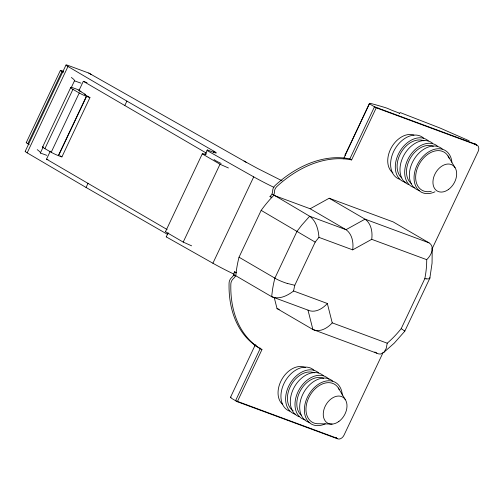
<?xml version="1.0" encoding="UTF-8"?>
<svg xmlns="http://www.w3.org/2000/svg" width="504" height="504" viewBox="0 0 504 504"><rect width="100%" height="100%" fill="white"/><g stroke="black" fill="none" stroke-linecap="round" stroke-linejoin="round"><path stroke-width="0.76" d="M432.067 248.919L478.094 151.547A5.727 4.026 -59.7 0 0 476.721 144.982L376.249 107.812L351.609 159.932A105.916 74.479 -59.7 0 0 276.916 186.467A5.727 4.026 -59.7 0 0 274.428 191.917A5.727 4.026 -59.7 0 1 273.71 194.928L273.798 195.313L310.155 208.763L329.188 198.236L393.158 221.899L429.017 242.827L430.668 244.182L431.752 245.965L432.23 248.062L432.054 263.176L429.849 278.183L404.781 331.216L394.254 343.136L383.96 352.252L380.671 354.029L378.781 353.94L312.889 329.503L277.03 308.58L274.201 297.398M432.23 248.062C432.419 252.567 429.78 256.599 426.718 259.673A85.302 59.982 -59.7 0 1 424.809 278.687L401.19 328.658A85.302 59.982 -59.7 0 1 387.229 343.205L386.221 348.409L383.96 352.252M231.109 397.221A11.447 0.995 25.3 0 0 233.245 399.344L237.315 401.719L261.954 349.6A105.916 74.479 -59.7 0 1 230.845 283.928A5.727 4.026 -59.7 0 1 233.484 278.529A5.727 4.026 -59.7 0 0 235.406 275.965L235.778 275.751L236.294 271.215A100.189 70.453 -59.7 0 1 239.022 257.216L261.166 210.37A100.189 70.453 -59.7 0 1 270.509 198.822L273.798 195.313M476.721 144.982L474.963 143.955L374.491 106.785L349.852 158.905A105.916 74.479 -59.7 0 0 275.159 185.441A5.727 4.026 -59.7 0 0 272.67 190.89A5.727 4.026 -59.7 0 1 271.952 193.901L309.664 216.235C316.216 221.01 318.415 229.667 318.944 237.371L352.687 249.858C353.676 242.739 352.271 234.077 346.015 229.685L310.155 208.763M352.687 249.858L371.719 239.331C372.708 232.212 371.303 223.549 365.047 219.158L329.188 198.236M261.954 349.6L260.196 348.573A105.916 74.479 -59.7 0 1 229.087 282.901A5.727 4.026 -59.7 0 1 231.727 277.502A5.727 4.026 -59.7 0 0 233.648 274.938L234.41 271.839L236.603 272.651M233.774 274.056A42.941 3.742 25.3 0 1 212.896 263.239L166.244 236.886L166.496 236.332M282.045 180.779L257.594 168.456L244.012 161.034L88.729 73.055L68.513 65.577A8.587 0.75 25.3 0 0 67.99 66.49L126.895 101.102L214.087 151.301A8.587 0.75 25.3 0 1 213.841 152.378L207.32 149.965L207.075 150.513L253.72 176.873A42.941 3.742 25.3 0 0 273.937 187.368M230.492 397.328L254.917 345.618M343.577 158.842L369.476 103.307L370.534 103.421A286.253 24.948 25.3 0 1 385.799 107.774L386.763 108.102A6.867 0.598 25.3 0 1 391.532 110.162L399.836 113.312A5.727 4.026 -59.7 0 0 399.162 113.28M26.239 142.651L60.367 70.465M29.219 144.585A45.801 3.994 25.3 0 0 27.814 143.772L61.935 71.587A5.727 0.498 25.3 0 1 61.828 70.755L63.63 71.404M25.2 151.345L66.024 64.978M167.813 234.53L86.064 187.469L27.166 152.857L67.99 66.49M87.003 82.669L83.324 81.308L78.933 90.594L85.667 94.519A5.525 0.479 25.3 0 0 86.228 95.477L89.945 97.6L61.916 156.901L58.338 155.616A5.727 0.498 25.3 0 1 51.213 152.271L44.9 148.661A8.587 0.75 25.3 0 1 42.682 146.872L70.711 87.57A45.801 3.994 25.3 0 0 71.417 87.274L74.466 80.829A45.801 3.994 25.3 0 0 71.347 77.471M46.847 155.352L40.345 153.021L43.086 147.218M44.9 148.661L72.929 89.359A8.587 0.75 25.3 0 1 70.711 87.57M167.12 229.541L46.519 159.169L50.28 151.213M51.213 152.271L79.241 92.975L72.929 89.359M58.338 155.616L86.367 96.321L89.945 97.6M58.54 155.692L86.568 96.39M86.064 187.469L88.074 183.223M124.885 105.349L126.895 101.102M191.621 245.832L183.204 242.096L165.457 231.739L202.262 153.884A20.04 1.745 25.3 0 1 206.123 154.558M166.244 236.886L168.166 232.791M205.065 154.766L207.32 149.965M213.419 152.718L214.087 151.301M183.204 242.096L220.009 164.235L202.262 153.884M212.896 263.239L253.72 176.873M318.944 237.371A85.302 59.982 -59.7 0 0 315.189 242.128L294.783 285.296A85.302 59.982 -59.7 0 0 293.593 290.997C287.595 295.627 279.197 299.943 271.637 296.673L272.57 289.309A100.189 70.453 -59.7 0 1 274.882 278.145L297.026 231.292L301.852 225.011L309.664 216.235L346.015 229.685L365.047 219.158L429.017 242.827M345.038 155.112L369.52 103.597A11.447 0.995 25.3 0 0 372.173 105.437L376.249 107.812M255.767 344.597L255.106 345.996A11.447 0.995 25.3 0 1 256.007 345.7M260.429 348.081L235.557 400.693L335.229 437.566M383.009 352.693L344.037 435.141A5.727 4.026 -59.7 0 1 337.793 438.889L237.315 401.719M271.757 197.587L269.999 196.56L272.04 194.286M293.593 290.997L327.335 303.484C322.768 308.694 314.924 313.394 307.994 310.124L271.637 296.673L234.02 274.724M327.335 303.484L332.231 322.862C327.663 328.072 319.82 332.772 312.889 329.503L307.994 310.124M345.038 154.967L345.587 154.93M332.123 424.097L318.95 423.732A22.012 15.479 -59.7 0 1 310.136 395.123A22.012 15.479 -59.7 0 1 339.268 389.724M424.809 278.687L426.762 278.863M294.783 285.296L287.28 283.412M335.966 437.837L336.363 437.938M404.504 331.128L404.781 331.216A15.152 0.353 32.2 0 0 403.15 329.956M74.466 80.829L80.974 83.166M71.417 87.274L79.367 90.128M400.17 112.562L439.916 127.985L469.186 140.824M78.933 90.594L81.075 91.382M269.999 196.56L271.461 197.102M371.719 239.331L426.718 259.673M46.519 159.169L47.987 159.711M332.231 322.862L387.229 343.205M277.03 308.58L279.235 309.393M377.981 108.077L378.926 108.436M220.009 164.235L228.425 167.977M474.9 143.93L476.192 144.925M60.058 155.837L61.916 156.901M349.852 158.905L351.609 159.932M83.324 81.308L206.634 153.26M261.166 210.37L315.189 242.128M239.022 257.216L274.882 278.145M374.825 351.981L376.86 353.165M234.41 271.839L236.168 272.866M233.648 274.938L235.406 275.965M337.207 438.549L336.036 437.863A5.727 4.026 -59.7 0 0 336.615 438.014M401.19 328.658L402.734 329.698M448.018 155.963L455.043 167.656M338.335 387.992L345.36 399.691M429.824 277.565L429.849 278.183A15.152 2.961 18.3 0 1 426.819 278.888M27.166 152.857A8.587 0.75 25.3 0 1 25.351 151.294M88.723 73.067A13.186 9.274 -59.7 0 1 91.06 74.542M244.012 161.034A13.167 8.492 -60.5 0 1 246.229 162.496M431.317 191.293A22.012 15.479 -59.7 0 1 415.68 178.447A22.012 15.479 -59.7 0 1 429.307 153.323A22.012 15.479 -59.7 0 1 449.209 158.313M392.906 172.872A21.754 15.296 -59.7 0 1 391.381 147.59A21.754 15.296 -59.7 0 1 413.948 135.091M434.99 191.791A24.047 16.909 -59.7 0 1 414.149 180.054A24.047 16.909 -59.7 0 1 431.065 150.557A24.047 16.909 -59.7 0 1 451.899 162.288M419.53 190.525A24.047 16.909 -59.7 0 1 413.311 160.656A24.047 16.909 -59.7 0 1 442.361 149.045M406.211 182.473A24.047 16.909 -59.7 0 1 398.998 152.914A24.047 16.909 -59.7 0 1 428.299 140.843M399.351 179.153A24.047 16.909 -59.7 0 1 395.079 148.806A24.047 16.909 -59.7 0 1 423.612 138.109M401.757 177.918A21.754 15.296 -59.7 0 1 401.228 152.233A21.754 15.296 -59.7 0 1 423.952 140.799M414.842 187.79A24.047 16.909 -59.7 0 1 408.624 157.922A24.047 16.909 -59.7 0 1 437.674 146.311M408.725 184.621A24.047 16.909 -59.7 0 1 404.195 154.728A24.047 16.909 -59.7 0 1 432.419 143.105M411.661 183.809A21.754 15.296 -59.7 0 1 410.363 158.117A21.754 15.296 -59.7 0 1 433.327 146.273M287.318 283.481A14.837 2.759 19.8 0 1 274.762 278.126M474.963 143.955A5.727 4.026 -59.7 0 1 476.393 145.108M43.067 146.803A45.801 3.994 25.3 0 1 42.682 146.872M86.367 96.321A5.727 0.498 25.3 0 1 79.241 92.975M165.457 231.739A20.04 1.745 25.3 0 1 165.772 231.582M221.136 163.453A7.088 0.617 25.3 0 1 214.017 159.522M61.935 71.587A45.801 3.994 25.3 0 1 63.34 72.4M37.227 149.656A45.801 3.994 25.3 0 1 40.345 153.021M27.814 143.772A5.727 0.498 25.3 0 1 26.473 142.588M282.7 404.485A21.754 15.296 -59.7 0 1 282.423 378.391A21.754 15.296 -59.7 0 1 305.512 367.643M325.307 423.82A24.047 16.909 -59.7 0 1 304.447 411.825A24.047 16.909 -59.7 0 1 321.854 382.372A24.047 16.909 -59.7 0 1 342.279 395.104M309.847 422.554A24.047 16.909 -59.7 0 1 303.635 392.692A24.047 16.909 -59.7 0 1 332.684 381.081M295.785 414.351A24.047 16.909 -59.7 0 1 289.567 384.483A24.047 16.909 -59.7 0 1 318.616 372.872M289.668 411.182A24.047 16.909 -59.7 0 1 285.403 380.841A24.047 16.909 -59.7 0 1 313.929 370.138M293.145 410.754A21.754 15.296 -59.7 0 1 291.073 385.087A21.754 15.296 -59.7 0 1 314.276 372.834M305.159 419.819A24.047 16.909 -59.7 0 1 299.464 389.044A24.047 16.909 -59.7 0 1 329.049 379.399M299.042 416.657A24.047 16.909 -59.7 0 1 294.777 386.31A24.047 16.909 -59.7 0 1 323.303 375.612M301.455 415.422A21.754 15.296 -59.7 0 1 300.926 389.737A21.754 15.296 -59.7 0 1 323.65 378.302M448.541 189.441A15.032 10.571 -59.7 0 0 452.686 165.249A15.032 10.571 -59.7 0 0 433.182 179.449A15.032 10.571 -59.7 0 0 448.541 189.441M338.858 421.47A15.032 10.571 -59.7 0 0 343.01 397.278A15.032 10.571 -59.7 0 0 323.499 411.478A15.032 10.571 -59.7 0 0 338.858 421.47"/></g></svg>
